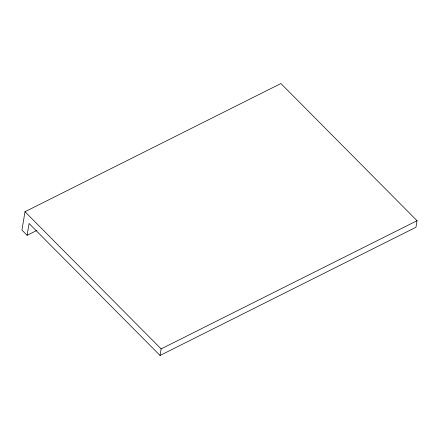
<?xml version="1.0" encoding="UTF-8"?>
<svg xmlns="http://www.w3.org/2000/svg" width="439" height="439" viewBox="0 0 439 439"><rect width="100%" height="100%" fill="white"/><g stroke="black" fill="none" stroke-linecap="round" stroke-linejoin="round"><path stroke-width="0.66" d="M27.108 235.299L29.062 223.484L160.054 355.464L415.963 227.276L417.05 220.713L280.905 83.536L24.99 211.724L21.95 230.102L27.108 235.299L36.898 230.393M160.054 355.464L161.14 348.901L417.05 220.713M24.99 211.724L161.14 348.901"/></g></svg>
